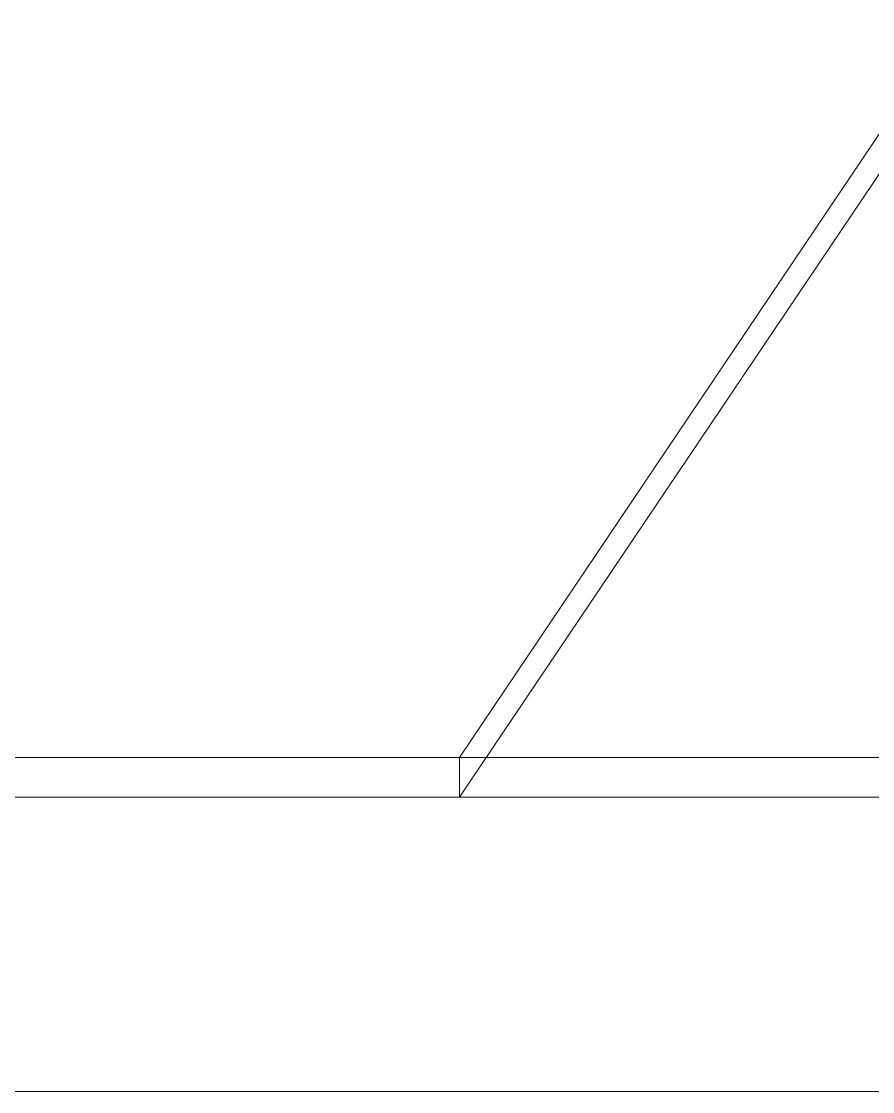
# Model space of a CAD drawing. Header units: millimetres. Extents: x 0 to 550, y -730 to 20.
# Drawn here: x 409 to 430.39, y -307.4 to -280.5 of the extents above; entities that cross this region are included whole.
import ezdxf

# ---------------------------------------------------------------- set-up
doc = ezdxf.new("R2010")
doc.units = ezdxf.units.MM
doc.layers.add('auxiliary', color=50, linetype='Continuous')

# ---------------------------------------------------------------- blocks, each defined once
blk = doc.blocks.new('A$C6284043d')
at = {"color": 0, "linetype": 'Continuous', "lineweight": 0, "extrusion": (-2.22045e-16, 1, -2.22045e-16)}
for p, q in [((-54826.4, 1344.8), (-55448.9, 420)), ((-54826.4, 1294.8), (-55448.9, 370)), ((-57626.4, 420), (-54826.4, 420)), ((-55448.9, 370), (-55448.9, 420)), ((-55448.9, 370), (-55448.9, 420)), ((-57626.4, 370), (-54826.4, 370))]:
    blk.add_line(p, q, dxfattribs=at)
at = {"color": 3, "linetype": 'Continuous', "lineweight": 0, "extrusion": (-2.22045e-16, 1, -2.22045e-16)}
blk.add_line((-54826.4, 0), (-57626.4, 0), dxfattribs=at)
blk.add_line((-54826.4, 0), (-57626.4, 0), dxfattribs=at)
blk.add_line((-54826.4, 0), (-57626.4, 0), dxfattribs=at)
blk.add_line((-54826.4, 0), (-57626.4, 0), dxfattribs=at)
blk.add_line((-54826.4, 0), (-57626.4, 0), dxfattribs=at)

msp = doc.modelspace()

# ---------------------------------------------------------------- block references
at = {"layer": 'auxiliary', "xscale": 0.02, "yscale": 0.02, "zscale": 0.02}
msp.add_blockref('A$C6284043d', (1528.992, -307.4), dxfattribs=at)

doc.saveas('drawing.dxf')
